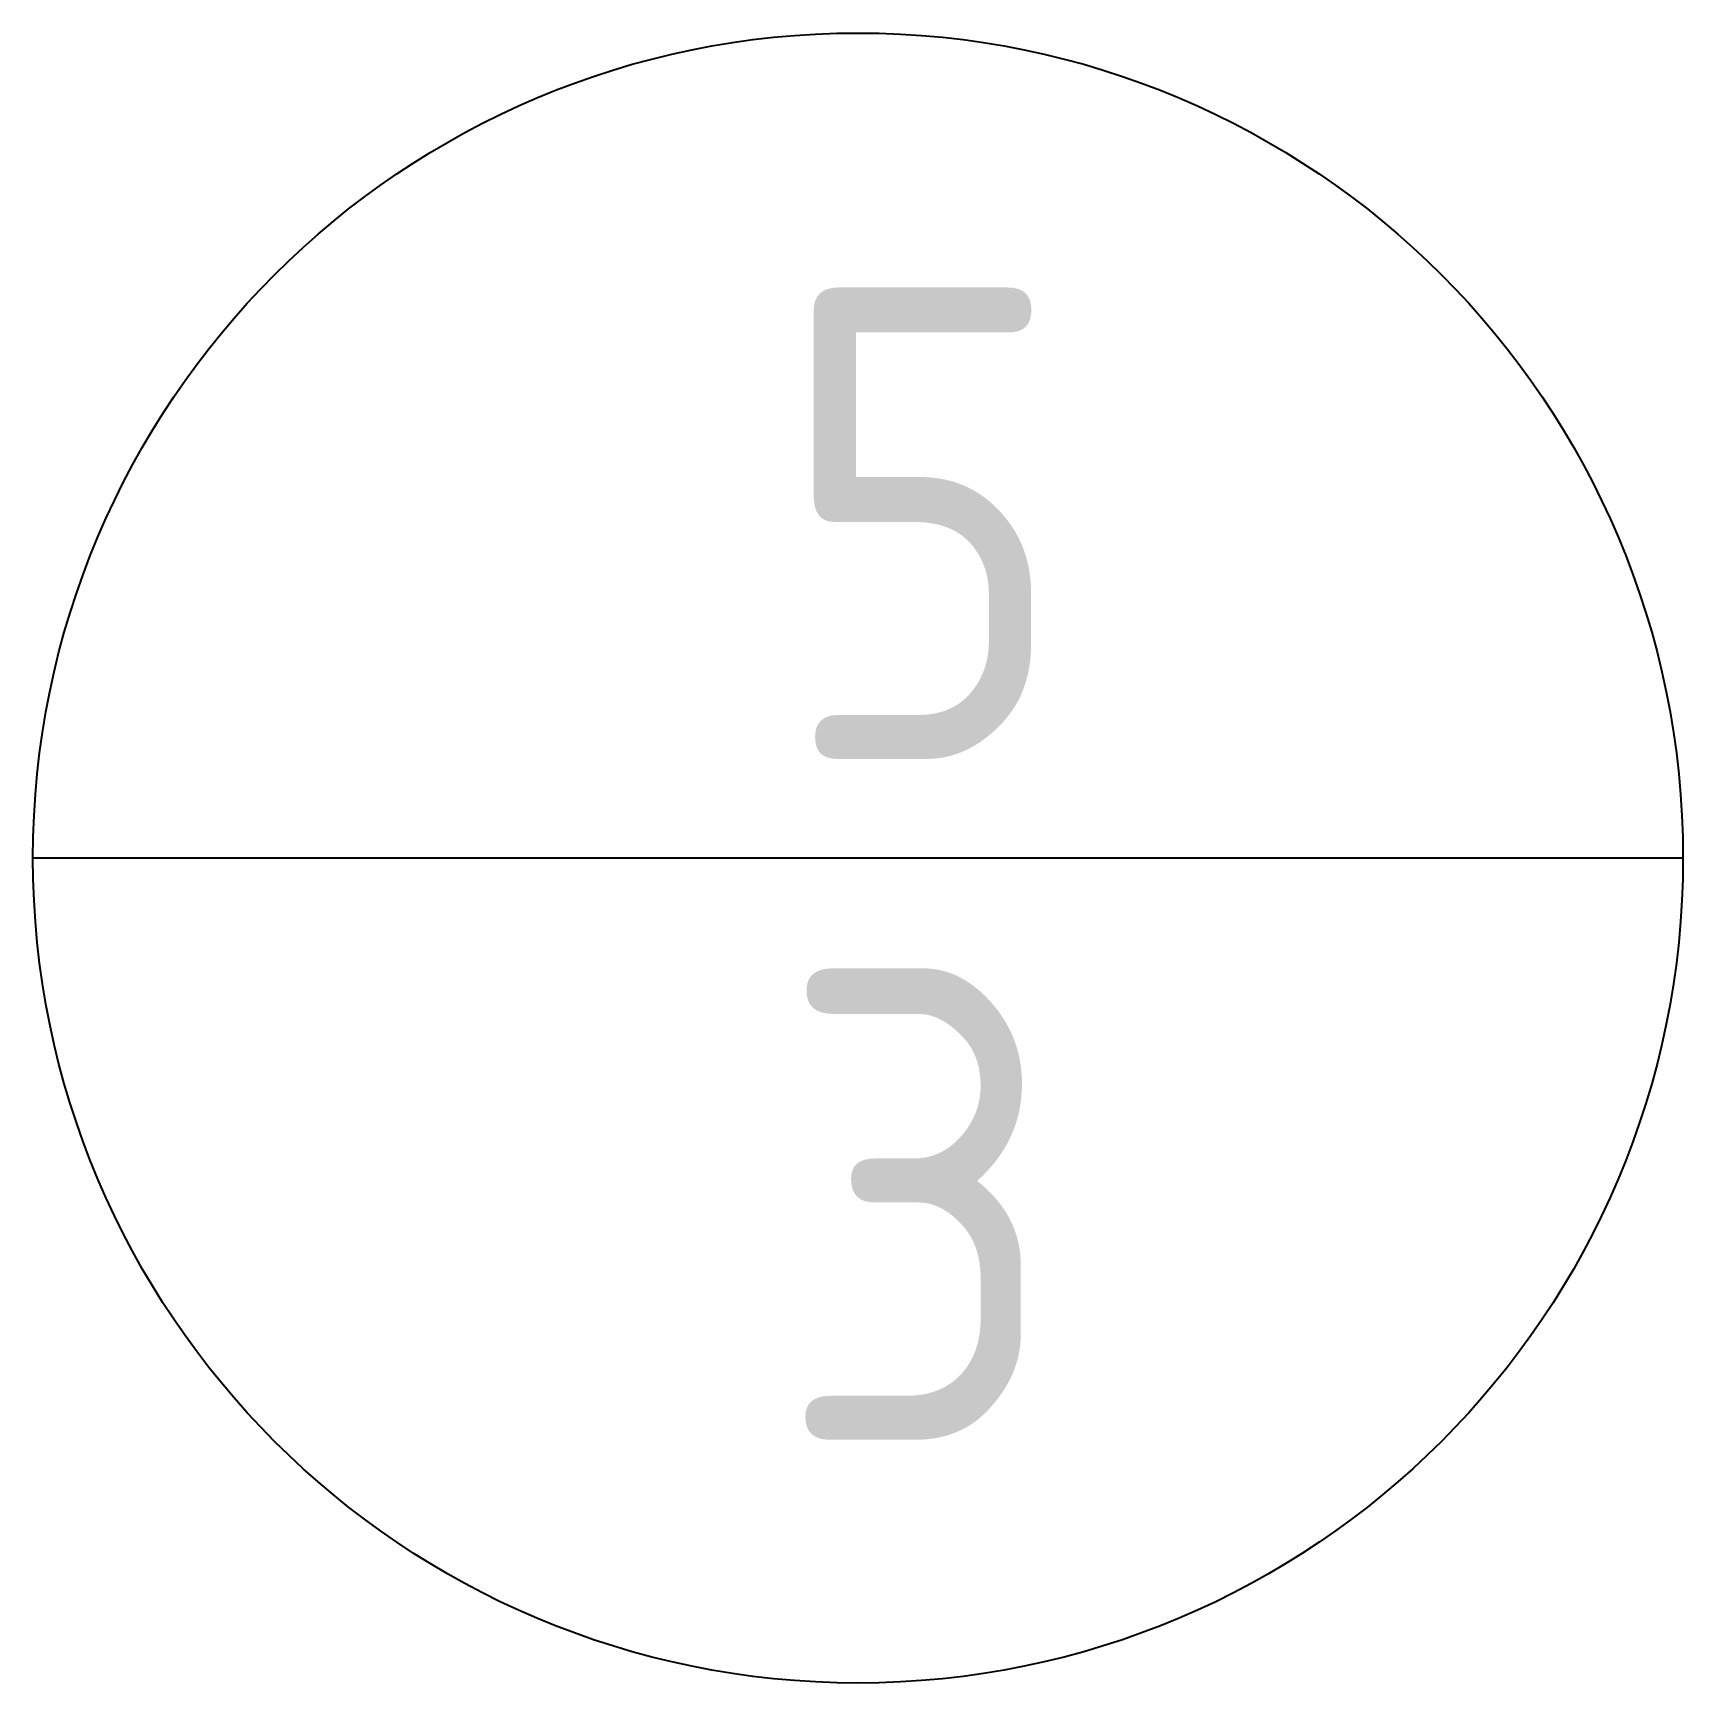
# Model space of a CAD drawing. Extents: x -710 to 690, y -697 to 703.
import ezdxf

# ---------------------------------------------------------------- set-up
doc = ezdxf.new("R2010")
doc.units = 0
doc.header["$LTSCALE"] = 1000
doc.header["$MEASUREMENT"] = 0
doc.styles.add('国标', font='gbenor.shx', dxfattribs={"bigfont": 'gbcbig.shx'})

# ---------------------------------------------------------------- blocks, each defined once
blk = doc.blocks.new('xiangtufuhao2')
at = {"color": 4}
blk.add_line((700, 0), (-700, 0), dxfattribs=at)
blk.add_circle((0, 0), 700, dxfattribs=at)

msp = doc.modelspace()

# ---------------------------------------------------------------- block references
msp.add_blockref('xiangtufuhao2', (-10.5, 3.4))

# ---------------------------------------------------------------- texts
at = {"color": 7, "char_height": 400, "attachment_point": 1, "style": '国标'}
for s, insert in [('5', (-79.8, 487.5)), ('3', (-79.5, -91.5))]:
    msp.add_mtext_dynamic_manual_height_columns(s, width=300, gutter_width=1500, heights=[0], dxfattribs=dict(at, insert=insert))

doc.saveas('drawing.dxf')
